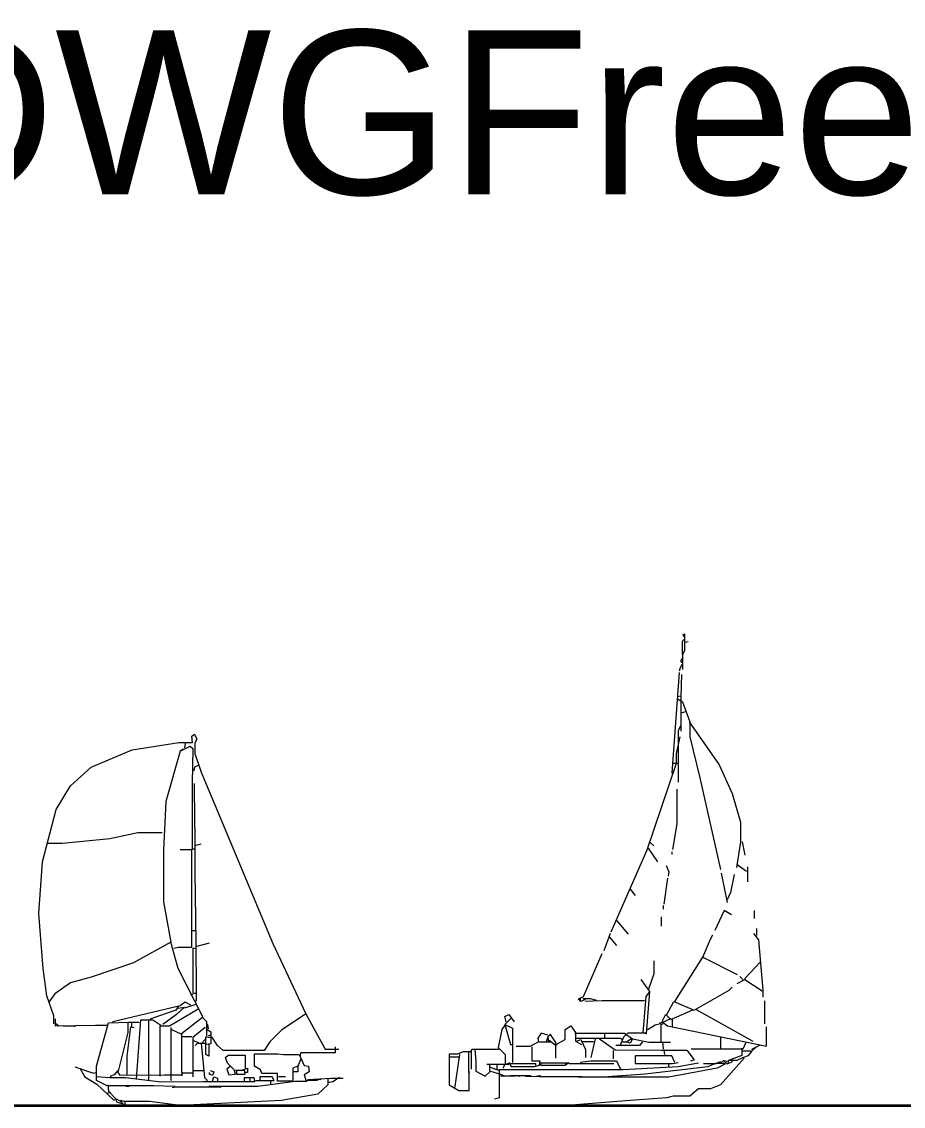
# Model space of a CAD drawing. Header units: millimetres. Extents: x -11119 to 8439, y -3599 to 8618.
# Drawn here: x -6405 to -3947, y 5593 to 8618 of the extents above; entities that cross this region are included whole.
import ezdxf

# ---------------------------------------------------------------- set-up
doc = ezdxf.new("R2010")
doc.units = ezdxf.units.MM
doc.layers.add('a_MUEBLE', color=250, linetype='Continuous', lineweight=5)
doc.layers.add('a_TEXTO', color=7, linetype='Continuous', lineweight=0)
doc.styles.get("Standard").update_dxf_attribs({"font": 'arial.ttf'})

# ---------------------------------------------------------------- blocks, each defined once
blk = doc.blocks.new('ca_nav06')
at = {"layer": 'a_MUEBLE', "linetype": 'Continuous'}
for points in [[(-352, 228), (-352, 250), (-372, 306), (-382, 382), (-394, 536), (-384, 680), (-346, 826), (-306, 892), (-248, 944), (-134, 992), (-4, 1013), (34, 1013), (32, 1030), (40, 1036), (46, 1022), (41, 1012), (41, 982), (58, 930), (258, 452), (350, 256), (282, 210), (250, 178), (234, 154), (120, 154), (104, 168), (88, 192)], [(0, 988), (28, 1002), (35, 996), (33.5, 898), (33.5, 720), (34, 716)], [(14, 1010), (12, 998)], [(8, 994), (0, 988), (-40, 848), (-47, 712), (-47, 568), (-26, 456)], [(50, 948), (40, 944), (38, 934)], [(39, 898), (39.5, 792), (40.7, 754), (40.4, 672), (41.2, 652), (43.6, 456), (44.8, 316), (44.8, 292), (42, 290)], [(-50, 761), (-118, 761), (-196, 744), (-328, 731), (-372, 731)], [(44, 726), (58, 730)], [(32, 713), (0, 713)], [(32, 442), (32, 716), (40, 716)], [(32, 488), (42, 488)], [(64, 246), (-6, 382), (-26, 456), (-130, 398), (-248, 358), (-306, 342), (-350, 312), (-366, 288)], [(44, 444), (82, 454)], [(32, 441), (-6, 441), (-18, 438)], [(36, 314), (36, 440), (44, 438)], [(30, 310), (44, 314)], [(30, 280), (14, 288), (0, 278), (-188, 234), (-190, 230)], [(-6, 276), (-12, 266), (-82, 242), (-84, 240)], [(-6, 272), (12, 274), (-10, 254), (-48, 226)], [(44, 282), (12, 272)], [(-349, 242), (-349, 222), (-236, 224), (-204, 224)], [(52, 270), (-30, 221), (-57, 221), (-57, 82)], [(74, 194), (74, 234), (62, 246), (4, 200), (4, 91), (36, 91)], [(350, 256), (404, 157), (442, 157)], [(-348, 230), (-338, 222)], [(-326, 222), (-294, 222), (-294, 220)], [(-14, 53), (-74, 55.5), (-204, 55.5), (-233, 70), (-233, 110), (-200, 231), (-144, 232.5), (-114, 232.5)], [(-146, 232), (-146, 204), (-174, 92), (-168, 85), (-44, 85.5), (4, 85.5)], [(-148, 86), (-148, 138), (-138, 220), (-128, 218)], [(-136, 234), (-136, 220)], [(-122, 74), (-110, 239), (-76, 239), (-54, 224)], [(-88, 240), (-88, 70)], [(-26, 218), (-26, 70)], [(-24, 212), (2, 200)], [(70, 218), (35, 190), (35, 80)], [(72, 230), (76, 226), (78, 214)], [(72, 214), (85, 206), (85, 172), (72, 170)], [(4, 193), (32, 193)], [(34, 182), (50, 176), (42, 168)], [(70, 184), (60, 174)], [(80, 170), (80, 138), (71, 142), (71, 192), (86, 190)], [(86, 198), (78, 194)], [(50, 174), (70, 174)], [(58, 174), (68, 78), (74, 72), (74, 66)], [(432, 164), (432, 147), (336, 147), (334, 138)], [(138, 108), (130, 102), (136, 86), (154, 88), (150, 100), (132, 118), (126, 134), (134, 141), (181, 141), (181, 104)], [(328, 110), (314, 104), (314, 68), (271, 68), (271, 89), (228, 89), (224, 100), (207, 110), (207, 144), (272, 144), (288, 142), (332, 142), (346, 112), (358, 110), (360, 94), (346, 86), (350, 71), (380, 71), (390, 74), (392, 72)], [(336, 130), (328, 110), (328, 94), (314, 94)], [(-294, 108), (-242, 90), (-236, 92)], [(-280, 104), (-266, 80), (-232, 60), (-186, 16), (-182, 16)], [(-174, 98), (-184, 86), (-194, 82), (-194, 80)], [(38, 98), (64, 98)], [(84, 98), (94, 94), (90, 84), (82, 88), (82, 92)], [(178, 98), (154, 98)], [(178, 102), (180, 87), (158, 87), (158, 96)], [(170, 98), (188, 104), (188, 92), (182, 92)], [(-234, 81), (-196, 78.5), (-152, 78.5), (-54, 66), (64, 67), (180, 67.5), (208, 67.5), (206, 77), (178, 77), (178, 68)], [(412, 74), (412, 58), (384, 32), (282, 14), (0, 0), (-86, 11), (-156, 11), (-166, 14)], [(6, 90), (4, 82)], [(354, 67), (320, 67), (216, 53), (80, 53)], [(90, 68), (94, 80), (104, 76), (104, 68)], [(194, 76), (194, 68)], [(210, 70), (262, 70), (256, 80), (222, 80), (222, 70)], [(252, 68), (252, 60)], [(274, 81), (294, 81)], [(356, 73), (420, 76.5), (454, 76.5)], [(444, 78), (426, 66), (416, 64), (414, 64)], [(-194, 36), (-204, 34)], [(-202, 58), (-200, 40), (-180, 20), (-178, 10), (-164, 6)], [(-152, 54), (-142, 54)], [(-22, 50), (-12, 52), (96, 52), (112, 52), (112, 50)], [(-180, 20), (-166, 12), (-158, 2), (-144, -2)], [(-154, 12), (-154, 4)]]:
    blk.add_lwpolyline(points, dxfattribs=at)
blk = doc.blocks.new('ca_nav07')
at = {"layer": 'a_MUEBLE', "linetype": 'Continuous'}
for points in [[(326, 1306), (324, 1314), (327, 1316), (327, 1268), (322, 1258), (322, 1238), (322, 1216)], [(326, 1300), (321, 1294), (321, 1258)], [(328, 1292), (338, 1294)], [(322, 1248), (316, 1240), (320, 1236)], [(320, 1230), (314, 1218), (312, 1212)], [(312, 1208), (292, 928), (294, 926)], [(319, 1202), (317.5, 1140), (317.5, 1082)], [(316, 1142), (308, 1140)], [(308, 1134), (322, 1126), (342, 1070), (342, 1028), (370, 914), (428, 658)], [(330, 1098), (317, 1094), (317, 1044)], [(340, 1070), (424, 950), (460, 870), (483, 790), (483, 736), (472, 664)], [(316, 1058), (310, 1046), (310, 902)], [(314, 1028), (304, 982), (304, 956)], [(304, 954), (222, 712), (122, 484)], [(310, 954), (294, 954)], [(306, 882), (306, 786), (294, 714)], [(232, 734), (242, 724)], [(488, 736), (496, 698)], [(226, 718), (252, 680)], [(292, 708), (292, 700)], [(276, 670), (284, 652), (282, 640)], [(474, 672), (500, 654)], [(503, 666), (503, 624)], [(430, 648), (446, 566)], [(466, 644), (456, 594), (446, 574)], [(280, 634), (270, 562)], [(176, 604), (190, 586)], [(268, 558), (268, 548)], [(138, 516), (170, 478)], [(262, 526), (262, 500)], [(458, 532), (438, 544), (412, 488)], [(522, 544), (522, 522)], [(529, 474), (529, 494)], [(120, 480), (102, 432)], [(118, 470), (138, 446)], [(378, 414), (400, 464), (406, 476)], [(520, 480), (534, 462), (546, 322), (546, 302)], [(50, 296), (38, 290), (32, 298), (46, 304), (98, 424)], [(228, 326), (243, 368), (243, 404)], [(300, 290), (378, 414), (474, 366)], [(540, 402), (496, 354), (496, 352)], [(206, 352), (230, 318), (220, 200), (212, 202), (220, 304), (230, 316)], [(474, 340), (496, 352), (544, 320)], [(490, 352), (482, 360)], [(278, 254), (298, 290), (354, 266), (452, 322), (460, 330)], [(36, 300), (36, 292)], [(44, 299), (64, 299), (82, 294)], [(50, 291), (72, 292.5), (98, 293.2), (216, 293.2)], [(550, 292), (550, 228), (550, 228)], [(-170, 234), (-174, 248), (-162, 254), (-148, 234)], [(-154, 246), (-174, 226), (-158, 170), (-154, 170)], [(288, 242), (266, 232), (258, 230)], [(350, 266), (290, 240), (274, 254), (264, 234)], [(360, 268), (518, 180)], [(-174, 224), (-182, 212), (-192, 162), (-173, 142), (-173, 116), (-178, 106), (-178, 104)], [(-174, 226), (-152, 216), (-152, 120)], [(-28, 172), (-5, 184), (-5, 212), (10, 222), (23, 204), (23, 180), (40, 170)], [(260, 228), (246, 224), (226, 212), (224, 212)], [(262, 178), (262, 228), (268, 228)], [(268, 232), (280, 222), (556, 166), (556, 220)], [(293, 240), (293, 220)], [(-54, 196), (-72, 202), (-82, 188), (-80, 178), (-104, 165), (-142, 165)], [(-54, 192), (-58, 178)], [(-31, 132), (-31, 176), (-46, 198), (-54, 192), (-52, 176)], [(-50, 182), (-34, 170), (-28, 170)], [(22, 202), (160, 202), (182, 186), (176, 174), (166, 178), (178, 186), (180, 184)], [(24, 188), (150, 188), (152, 184)], [(26, 180), (38, 184), (51, 156), (51, 136), (52, 134)], [(78, 186), (66, 134)], [(90, 186), (134, 155), (262, 154.5), (334, 154.5), (354, 128), (344, 124)], [(104, 202), (104, 190)], [(148, 168), (158, 192), (170, 203), (220, 203)], [(182, 186), (228, 177), (288, 177)], [(428, 190), (428, 160)], [(-190, 156), (-266, 156), (-268, 152)], [(-257, 156), (-254.5, 124), (-254.5, 96), (-228, 82), (-214, 96), (-186, 88), (-176, 84)], [(-98, 164), (-98, 125), (-76, 125), (-78, 114)], [(-78, 178), (-46, 178)], [(40, 179), (74, 179)], [(128, 154), (128, 130)], [(210, 178), (202, 168), (136, 168)], [(154, 178), (166, 178)], [(266, 176), (268, 158)], [(270, 156), (272, 142)], [(498, 176), (490, 157), (346, 157)], [(487, 160), (487, 140), (450, 126), (448, 118)], [(450, 127), (474, 127), (490, 134), (506, 140), (516, 152), (490, 152)], [(536, 168), (514, 156)], [(526, 162), (516, 154)], [(-267, 102), (-267, 150), (-290, 150), (-306, 143), (-329, 143), (-329, 58), (-302, 42), (-273, 42), (-273, 98)], [(-328, 136), (-302, 136)], [(-300, 142), (-314, 48)], [(-275, 150), (-275, 92), (-272, 90)], [(494, 132), (428, 58), (400, 47), (366, 47), (342, 26), (296, 26), (278, 22), (176, 14), (0, 0)], [(36, 121), (66, 124.5), (138, 124.5), (150, 100)], [(428, 122), (404, 114), (392, 108), (218, 88), (114, 80), (114, 78)], [(300, 120), (292, 139), (190, 139), (190, 117), (294, 117), (310, 120)], [(428, 118), (436, 126), (448, 124)], [(436, 126), (446, 116), (460, 122), (460, 124)], [(-162, 115), (-224, 115)], [(-216, 114), (-216, 96)], [(-216, 108), (-189, 98), (-189, 22), (-202, 18)], [(-196, 114), (-196, 102)], [(366, 118), (310, 108), (156, 100), (-176, 100), (-190, 100)], [(-168, 117), (-88, 117), (-88, 112)], [(-162, 120), (-156, 109), (-90, 109), (-74, 114)], [(-76, 119), (6, 119), (-6, 112), (-72, 112), (-72, 118)], [(-4, 120), (-4, 112)], [(130, 116), (38, 116), (6, 116)], [(442, 116), (418, 104), (284, 79), (116, 79.5), (30, 79.5)], [(282, 118), (284, 106)], [(416, 116), (380, 116)], [(414, 118), (440, 118)], [(-186, 83), (-144, 83)], [(-158, 84), (-116, 84), (-102, 84), (-102, 82)], [(-136, 82), (-126, 84), (-126, 82)], [(-116, 82), (-76, 81), (42, 81)], [(-86, 82), (-76, 84), (-74, 82)]]:
    blk.add_lwpolyline(points, dxfattribs=at)

msp = doc.modelspace()

# ---------------------------------------------------------------- linework, layer by layer
at = {"layer": 'a_TEXTO', "color": 253, "lineweight": 35}
msp.add_line((-8716.4, 5595.2), (3997.4, 5595.2), dxfattribs=at)

# ---------------------------------------------------------------- block references
at = {"layer": 'a_MUEBLE'}
for name, p in [('ca_nav07', (-4884.3, 5595.2)), ('ca_nav06', (-5963, 5595.2))]:
    msp.add_blockref(name, p, dxfattribs=at)

# ---------------------------------------------------------------- texts
msp.add_text('DWGFree.com - Cad Blocks Free', height=457.436).set_placement((-6773.3, 8136.3))

doc.saveas('drawing.dxf')
